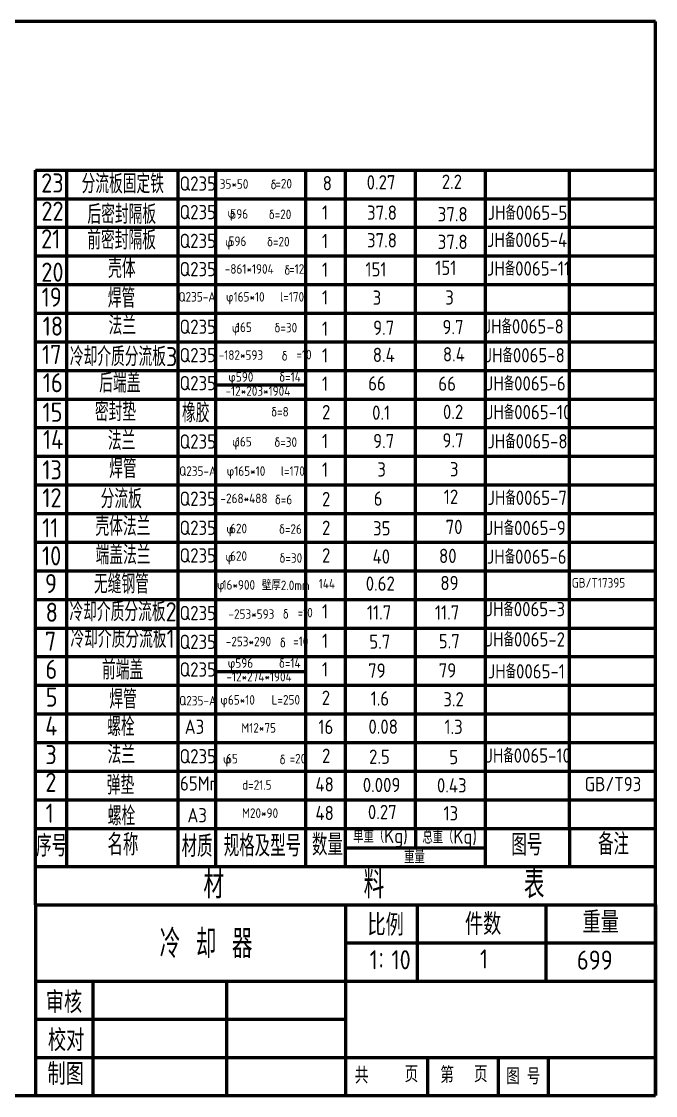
# Model space of a CAD drawing. Header units: millimetres. Extents: x -1712683384 to 1713529288, y 14504 to 219332836.
# Drawn here: x -106450 to -105120, y 14505 to 16757 of the extents above; entities that cross this region are included whole.
import ezdxf

# ---------------------------------------------------------------- set-up
doc = ezdxf.new("R2010")
doc.units = ezdxf.units.MM
doc.layers.add('粗实线', color=250, linetype='Continuous', lineweight=60)
doc.layers.add('细实线０.18', color=5, linetype='Continuous', lineweight=18)
doc.styles.add('国标文字-5', font='gbenor.shx', dxfattribs={"height": 5, "bigfont": 'gbcbig.shx'})
doc.styles.add('汉字', font='SIMFANG.TTF', dxfattribs={"width": 0.7})

msp = doc.modelspace()

# ---------------------------------------------------------------- linework, layer by layer
at = {"layer": '粗实线'}
for p, q in [((-105119.8, 16756.7), (-108357, 16756.7)), ((-105119.8, 14505.2), (-105119.8, 16756.7)), ((-106419.8, 16445.2), (-105119.8, 16445.2)), ((-106419.8, 14905.2), (-106419.8, 16445.2)), ((-106354.4, 14985.2), (-106354.4, 16445.2)), ((-106120.9, 14985.2), (-106120.9, 16445.2)), ((-106041.8, 14985.2), (-106041.8, 16445.2)), ((-105853.6, 16445.2), (-105853.6, 14985.2)), ((-105769.8, 14985.2), (-105769.8, 16445.2)), ((-105623.1, 15065.2), (-105623.1, 16445.2)), ((-105476.5, 14985.2), (-105476.5, 16445.2)), ((-105300.3, 15065.2), (-105300.3, 16445.2)), ((-106419.8, 16385.2), (-105119.8, 16385.2)), ((-106419.8, 16325.2), (-105119.8, 16325.2)), ((-106419.8, 16265.2), (-105119.8, 16265.2)), ((-106419.8, 16205.2), (-105119.8, 16205.2)), ((-106419.8, 16145.2), (-105119.8, 16145.2)), ((-106419.8, 16085.2), (-105119.8, 16085.2)), ((-106419.8, 16025.2), (-105119.8, 16025.2)), ((-106041.8, 15994.8), (-105853.6, 15994.8)), ((-106419.8, 15965.2), (-105119.8, 15965.2)), ((-106419.8, 15905.2), (-105119.8, 15905.2)), ((-106419.8, 15845.2), (-105119.8, 15845.2)), ((-106419.8, 15785.2), (-105119.8, 15785.2)), ((-106419.8, 15725.2), (-105119.8, 15725.2)), ((-106419.8, 15665.2), (-105119.8, 15665.2)), ((-106419.8, 15605.2), (-105119.8, 15605.2)), ((-106419.8, 15545.2), (-105119.8, 15545.2)), ((-106419.8, 15485.2), (-105119.8, 15485.2)), ((-106419.8, 15425.2), (-105119.8, 15425.2)), ((-106041.8, 15394.4), (-105853.6, 15394.4)), ((-106419.8, 15365.2), (-105119.8, 15365.2)), ((-106419.8, 15305.2), (-105119.8, 15305.2)), ((-106419.8, 15245.2), (-105119.8, 15245.2)), ((-106419.8, 15185.2), (-105119.8, 15185.2)), ((-106419.8, 15125.2), (-105119.8, 15125.2)), ((-106419.8, 15065.2), (-105119.8, 15065.2)), ((-105623.1, 15065.2), (-105623.1, 15024.7)), ((-105300.3, 15065.2), (-105300.3, 14985.2)), ((-105769.8, 15024.7), (-105476.5, 15024.7)), ((-106419.8, 14985.2), (-105119.8, 14985.2)), ((-106419.8, 14905.2), (-105119.8, 14905.2)), ((-106419.8, 14905.2), (-106419.8, 14505.2)), ((-105769.8, 14905.2), (-105769.8, 14505.2)), ((-105619.9, 14905.2), (-105619.9, 14745.2)), ((-105349.8, 14905.2), (-105349.8, 14745.2)), ((-105119.8, 14905.2), (-105119.8, 14505.2)), ((-105769.8, 14825.2), (-105119.8, 14825.2)), ((-106419.8, 14745.2), (-105119.8, 14745.2)), ((-106299.8, 14745.2), (-106299.8, 14505.2)), ((-106019.8, 14745.2), (-106019.8, 14505.2)), ((-106419.8, 14665.2), (-105769.8, 14665.2)), ((-106419.8, 14585.2), (-105119.8, 14585.2)), ((-105598.1, 14585.2), (-105598.1, 14505.2)), ((-105449.9, 14585.2), (-105449.9, 14505.2)), ((-105345, 14585.2), (-105345, 14505.2)), ((-108357, 14505.2), (-105119.8, 14505.2)), ((-106419.8, 14505.2), (-105119.8, 14505.2))]:
    msp.add_line(p, q, dxfattribs=at)

# ---------------------------------------------------------------- texts
at = {"layer": '细实线０.18', "style": '国标文字-5'}
for s, height, p in [('23', 40, (-106408.2, 16398.1)), ('分流板固定铁', 40, (-106323.5, 16396.3)), ('2.2', 30, (-105568, 16405.7)), ('Q235', 30, (-106118, 16401.9)), ('35*50', 20, (-106033.7, 16406)), ('=20', 20, (-105917.1, 16406.6)), ('0.27', 30, (-105725.6, 16404.5)), ('22', 40, (-106407.7, 16339.1)), ('后密封隔板', 40, (-106311.2, 16332.4)), ('Q235', 30, (-106118, 16342.1)), ('1', 30, (-105819.3, 16341.3)), ('37.8', 30, (-105724.8, 16340.9)), ('JH备0065-5', 30, (-105472, 16340.8)), ('596', 20, (-106011.5, 16343.2)), ('37.8', 30, (-105576.5, 16337.6)), ('前密封隔板', 40, (-106311.5, 16278.6)), ('21', 40, (-106408.4, 16281)), ('Q235', 30, (-106118, 16281.7)), ('596', 20, (-106015.2, 16286)), ('1', 30, (-105819.3, 16281.5)), ('37.8', 30, (-105724.8, 16283)), ('37.8', 30, (-105576.5, 16279.6)), ('JH备0065-4', 30, (-105473.1, 16283.8)), ('壳体', 40, (-106267.8, 16219)), ('JH备0065-11', 30, (-105473.3, 16223.9)), ('20', 40, (-106407.9, 16211.2)), ('Q235', 30, (-106118, 16222.6)), ('-861*1904   =12', 20, (-106023.1, 16227.9)), ('1', 30, (-105819.3, 16221.5)), ('151', 30, (-105728.2, 16222.1)), ('151', 30, (-105581.7, 16225.3)), ('19', 40, (-106407.3, 16158.8)), ('焊管', 40, (-106268.4, 16157)), ('Q235-A  φ165*10   l=170', 20, (-106120.3, 16169.4)), ('1', 30, (-105819.3, 16163.2)), ('3', 30, (-105713, 16162.7)), ('3', 30, (-105560.8, 16163.1)), ('法兰', 40, (-106266.9, 16099.9)), ('18', 40, (-106405, 16098.1)), ('Q235', 30, (-106118, 16101.8)), ('165', 20, (-105999.7, 16105.7)), ('1', 30, (-105819.3, 16097.8)), ('9.7', 30, (-105712, 16099.6)), ('9.7', 30, (-105566.6, 16101.1)), ('JH备0065-8', 30, (-105480.2, 16102.5)), ('17', 40, (-106406.6, 16038.6)), ('冷却介质分流板3', 40, (-106348.1, 16034.1)), ('Q235', 30, (-106118, 16042.3)), ('             =10', 20, (-106013.8, 16048.4)), ('1', 30, (-105819.3, 16041.6)), ('JH备0065-8', 30, (-105478.1, 16042)), ('16', 40, (-106404.7, 15979.5)), ('后端盖', 40, (-106286.4, 15978.9)), ('Q235', 30, (-106118, 15983.6)), ('φ590     δ=14', 20, (-106015.9, 16001.5)), ('1', 30, (-105819.3, 15982.3)), ('66', 30, (-105722.4, 15983)), ('66', 30, (-105575.3, 15982.4)), ('JH备0065-6', 30, (-105475.5, 15983)), ('-12*203*1904', 20, (-106021.5, 15972)), ('密封垫', 40, (-106295.6, 15918.7)), ('15', 40, (-106405.4, 15917.6)), ('橡胶', 40, (-106112.8, 15916.3)), ('2', 30, (-105819.2, 15922.7)), ('0.1', 30, (-105714.2, 15921.6)), ('0.2', 30, (-105565.6, 15923.3)), ('JH备0065-10', 30, (-105475.3, 15922.8)), ('14', 40, (-106404.5, 15860.4)), ('法兰', 40, (-106268.3, 15858)), ('Q235', 30, (-106118, 15861.1)), ('165', 20, (-105999.9, 15865.8)), ('1', 30, (-105819.3, 15862.1)), ('9.7', 30, (-105712, 15862.2)), ('9.7', 30, (-105566.6, 15863.6)), ('JH备0065-8', 30, (-105472.3, 15861.7)), ('13', 40, (-106405.7, 15796.9)), ('焊管', 40, (-106265.6, 15799.3)), ('1', 30, (-105819.3, 15802.3)), ('3', 30, (-105703.2, 15802.7)), ('3', 30, (-105551, 15803.1)), ('Q235-A  φ165*10   l=170', 20, (-106118.8, 15804.2)), ('12', 40, (-106405.7, 15738.3)), ('分流板', 40, (-106283.5, 15736.1)), ('Q235', 30, (-106118, 15741.3)), ('-268*488', 20, (-106032.1, 15746.9)), ('δ=6', 20, (-105918, 15744.6)), ('2', 30, (-105819.3, 15740.4)), ('6', 30, (-105710.8, 15741.6)), ('12', 30, (-105563.9, 15745.4)), ('JH备0065-7', 30, (-105472.2, 15743.2)), ('11', 40, (-106406.1, 15675.3)), ('壳体法兰', 40, (-106294.4, 15678.4)), ('Q235', 30, (-106118, 15680.3)), ('620', 20, (-106012.1, 15683.8)), ('2', 30, (-105819.2, 15680.2)), ('35', 30, (-105712.2, 15679.2)), ('70', 30, (-105560, 15682.1)), ('JH备0065-9', 30, (-105475.6, 15680)), ('10', 40, (-106406.4, 15616.5)), ('端盖法兰', 40, (-106294.1, 15618.5)), ('Q235', 30, (-106118, 15622.4)), ('2', 30, (-105819.2, 15622.4)), ('40', 30, (-105713.3, 15620.1)), ('80', 30, (-105573.8, 15621.4)), ('JH备0065-6', 30, (-105473.6, 15619.8)), ('620', 20, (-106012.1, 15626.1)), ('9', 40, (-106400.2, 15558.3)), ('无缝钢管', 40, (-106297.5, 15557.4)), ('16*900', 20, (-106028, 15565.6)), ('144', 20, (-105826.1, 15568.1)), ('0.62', 30, (-105727.5, 15563.3)), ('89', 30, (-105571, 15564.5)), ('GB/T17395', 20, (-105295.4, 15570)), ('8', 40, (-106398.8, 15498.3)), ('冷却介质分流板2', 40, (-106348.9, 15499.2)), ('1', 30, (-105819.3, 15505)), ('JH备0065-3', 30, (-105476.2, 15509.9)), ('Q235', 30, (-106118, 15501.6)), ('             =10', 20, (-106011.4, 15507.5)), ('11.7', 30, (-105725, 15502.8)), ('11.7', 30, (-105582.4, 15502.8)), ('7', 40, (-106400.6, 15437.3)), ('冷却介质分流板1', 40, (-106346.8, 15443.5)), ('Q235', 30, (-106118, 15441.2)), ('1', 30, (-105819.3, 15443.4)), ('5.7', 30, (-105720, 15441.6)), ('5.7', 30, (-105574.4, 15442.5)), ('JH备0065-2', 30, (-105475.9, 15446.4)), ('             =10', 20, (-106020.6, 15447.3)), ('6', 40, (-106399.2, 15378.6)), ('前端盖', 40, (-106280.7, 15377.3)), ('Q235', 30, (-106118, 15383.3)), ('φ596     δ=14', 20, (-106017, 15401.8)), ('1', 30, (-105819.3, 15383.6)), ('79', 30, (-105722.5, 15381)), ('79', 30, (-105574.5, 15381.4)), ('JH备0065-1', 30, (-105471.5, 15379.4)), ('-12*274*1904', 20, (-106019.7, 15373.1)), ('5', 40, (-106398.7, 15320.5)), ('焊管', 40, (-106265.2, 15315.9)), ('Q235-A     ', 20, (-106118.8, 15322.9)), ('L=250', 20, (-105924.9, 15324.7)), ('2', 30, (-105819.7, 15324)), ('1.6', 30, (-105717.2, 15322.5)), ('3.2', 30, (-105564.8, 15320.8)), ('4', 40, (-106399.7, 15260)), ('螺栓', 40, (-106269.7, 15258.5)), ('A3', 30, (-106107.2, 15263.2)), ('16', 30, (-105826.8, 15263)), ('0.08', 30, (-105721.9, 15263.5)), ('1.3', 30, (-105562.5, 15263.1)), ('M12*75', 20, (-105988.5, 15265.8)), ('法兰', 40, (-106268.9, 15200.7)), ('3', 40, (-106399.5, 15199.8)), ('Q235', 30, (-106118, 15201.4)), ('65          =20', 20, (-106020.4, 15201.4)), ('2', 30, (-105819.2, 15202.3)), ('2.5', 30, (-105720.5, 15200.4)), ('5', 30, (-105552.3, 15199.7)), ('JH备0065-10', 30, (-105476.4, 15202.9)), ('2', 40, (-106399.5, 15141.8)), ('弹垫', 40, (-106270.5, 15136)), ('65Mn', 30, (-106117, 15144.4)), ('d=21.5', 20, (-105986.7, 15146.2)), ('48', 30, (-105833, 15142.5)), ('0.009', 30, (-105733.7, 15141.2)), ('0.43', 30, (-105578.2, 15140.4)), ('GB/T93', 30, (-105268.4, 15143.1)), ('1', 40, (-106398.9, 15076.9)), ('螺栓', 40, (-106268.5, 15071.4)), ('A3', 30, (-106101.5, 15077.8)), ('48', 30, (-105833, 15082.5)), ('0.27', 30, (-105723, 15084.5)), ('13', 30, (-105564.5, 15081.9)), ('M20*90', 20, (-105987, 15087.2)), ('单重（Kg)', 30, (-105753.7, 15034.6)), ('总重（Kg)', 30, (-105608.6, 15033.1)), ('序号', 45, (-106418.7, 15006.2)), ('名称', 45, (-106269.1, 15008.4)), ('材质', 45, (-106113.6, 15005.3)), ('规格及型号', 45, (-106025.2, 15006.2)), ('数量', 45, (-105840.3, 15008.4)), ('图号', 45, (-105422.1, 15008.3)), ('备注', 45, (-105240.2, 15009.6)), ('重量', 30, (-105647, 14991.5)), ('699', 40, (-105284.6, 14769.1))]:
    msp.add_text(s, height=height, dxfattribs=at).set_placement(p)
at = {"layer": '细实线０.18', "style": '汉字', "width": 0.7}
for s, height, p in [('比例', 40, (-105724, 14844.5)), ('件数', 40, (-105519.6, 14846.3)), ('重量', 40, (-105272.9, 14850)), ('审核', 40, (-106398.5, 14682.2)), ('校对', 40, (-106394, 14602.6)), ('制图', 40, (-106395, 14531.9)), ('共', 30, (-105750.4, 14533.6)), ('页', 30, (-105646, 14536.1)), ('第', 30, (-105571.3, 14534.7)), ('页', 30, (-105500.6, 14536.2)), ('图 号', 30, (-105432.9, 14531.7))]:
    msp.add_text(s, height=height, dxfattribs=at).set_placement(p)
at = {"layer": '细实线０.18', "attachment_point": 1, "style": '国标文字-5'}
for s, insert, char_height, width in [('δ', (-105927.1, 16425), 20, 1.39), ('8', (-105817.7, 16432.7), 30, 20.772), ('φ', (-106017.6, 16365.2), 20, 1.39), ('δ=20', (-105930.9, 16362.3), 20, 5.128), ('δ=20', (-105934.5, 16305.1), 20, 5.128), ('φ', (-106022.5, 16304.4), 20, 1.39), ('δ', (-105898.3, 16245.6), 20, 1.39), ('δ=30', (-105919, 16124.8), 20, 5.128), ('φ', (-106008.3, 16124.4), 20, 1.39), ('-182*593', (-106035.9, 16067.4), 20, 1.39), ('δ', (-105903.9, 16065.7), 20, 1.39), ('8.4', (-105712.7, 16072.8), 30, 90.49), ('8.4', (-105565.7, 16074), 30, 90.49), ('δ=8', (-105925.9, 15948.6), 20, 5.128), ('φ', (-106007.8, 15885.2), 20, 1.39), ('δ=30', (-105919.2, 15884.9), 20, 5.128), ('φ', (-106020, 15703.2), 20, 1.39), ('δ=26', (-105909.4, 15702.7), 20, 5.128), ('φ', (-106021.8, 15644.3), 20, 1.39), ('δ=30', (-105908.5, 15642), 20, 5.128), ('φ', (-106039.6, 15585.9), 20, 1.39), ('-253*593', (-106015.4, 15524.5), 20, 1.39), ('δ', (-105901.5, 15524.8), 20, 1.39), ('-253*290', (-106021.1, 15466.8), 20, 1.39), ('δ', (-105907.6, 15464.7), 20, 1.39), ('φ65*10', (-106032.6, 15344.5), 20, 20.936), ('φ', (-106026.9, 15220.8), 20, 1.39), ('δ', (-105908.2, 15219.6), 20, 1.39), ('材         料         表', (-106067.9, 14978.2), 60, 1407.466), ('冷 却 器', (-106159.7, 14853.2), 60, 519.638), ('1：10', (-105719.4, 14809.8), 40, 135.427), ('1', (-105488.1, 14811.5), 40, 135.427)]:
    msp.add_mtext(s, dxfattribs=dict(at, insert=insert, char_height=char_height, width=width))
at = {"layer": '细实线０.18', "insert": (-105945.6, 15584.6), "char_height": 20, "attachment_point": 1, "style": '国标文字-5'}
msp.add_mtext('壁厚2.0mm', dxfattribs=at)

doc.saveas('drawing.dxf')
